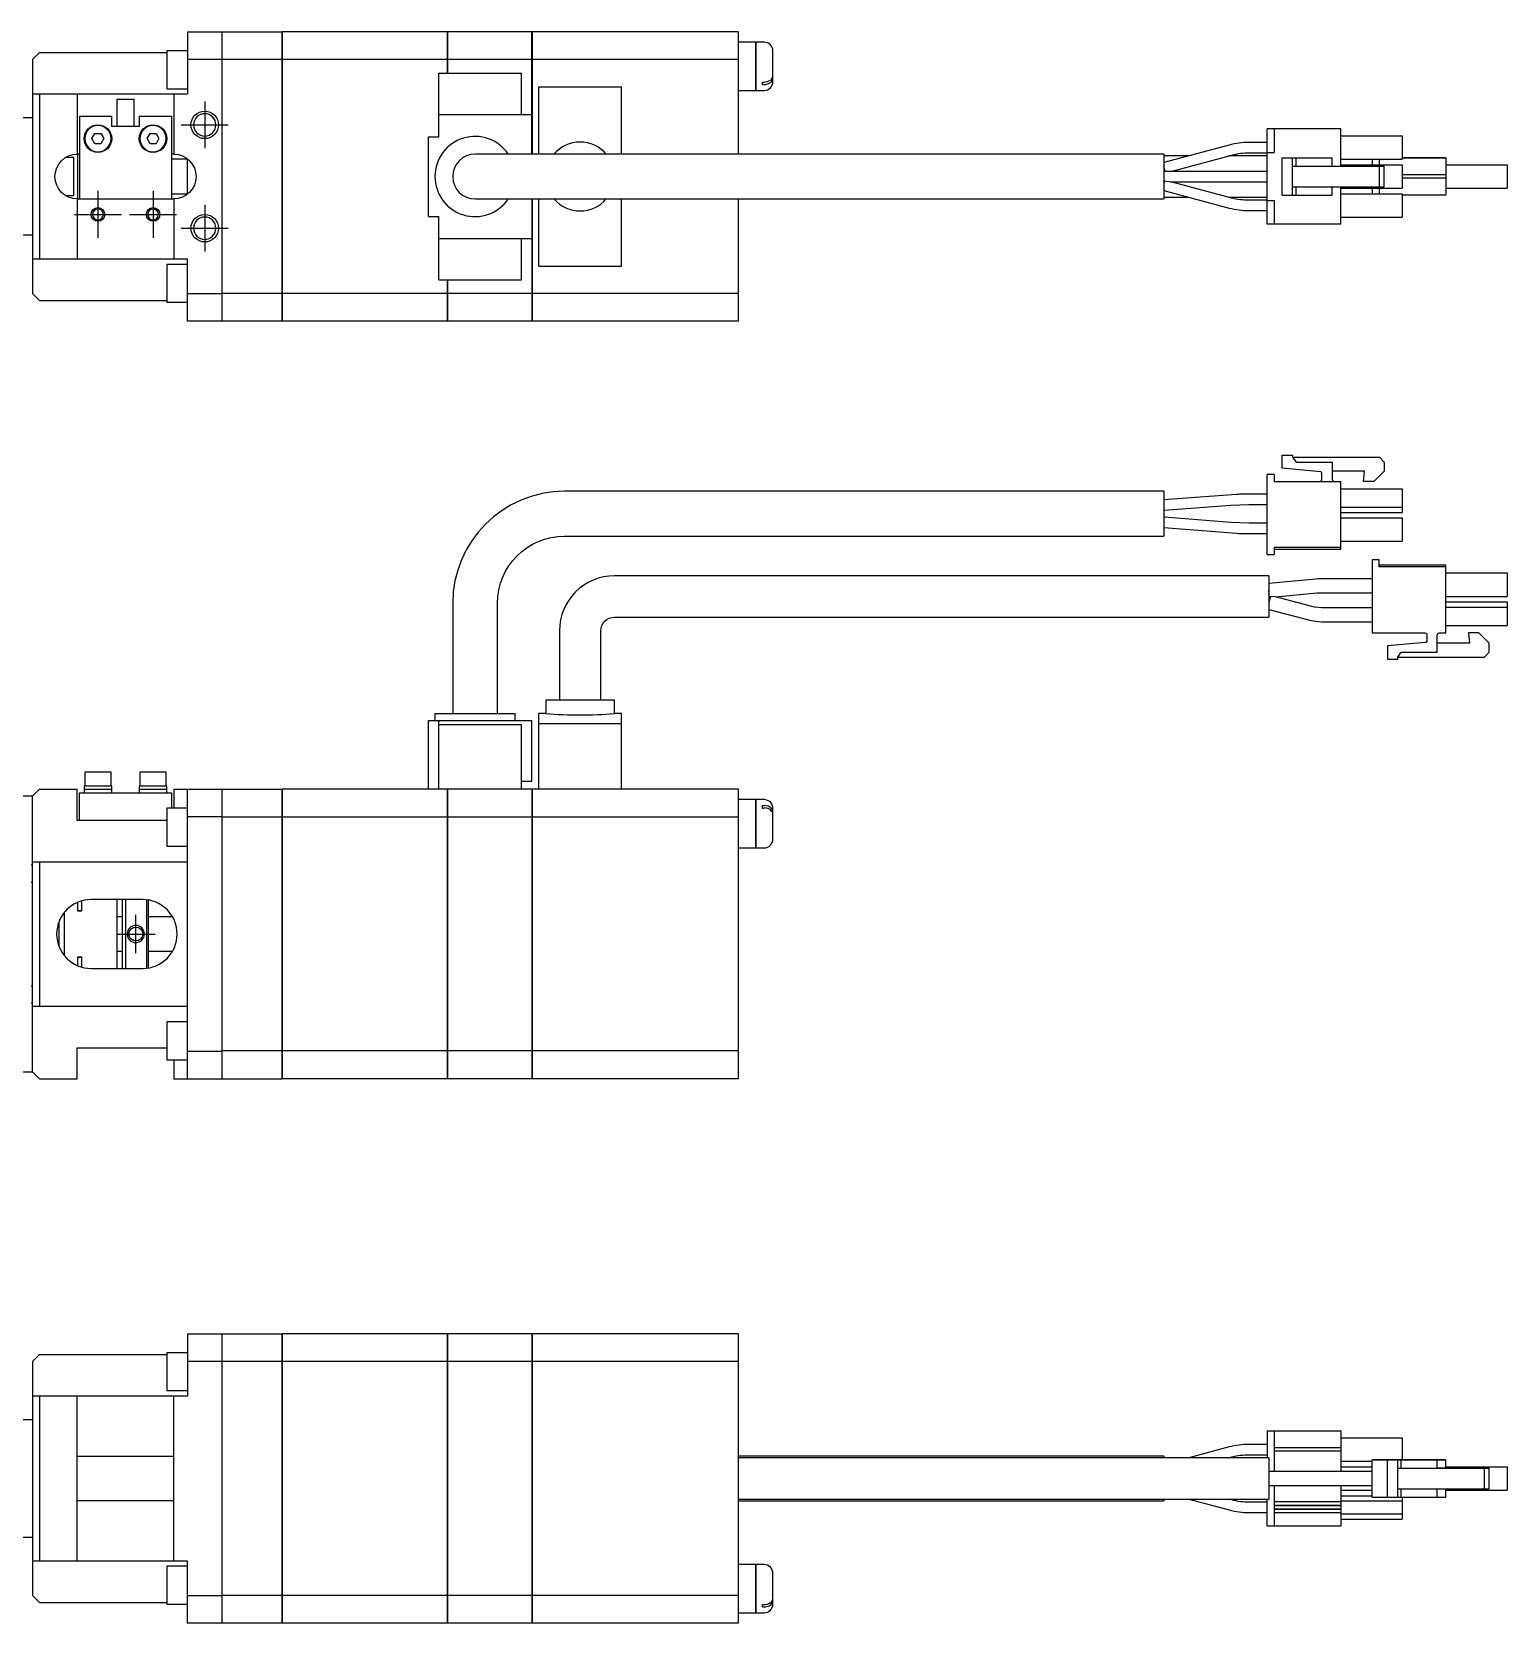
# Model space of a CAD drawing. Extents: x 0 to 745, y -8 to 241.
# Drawn here: x 159.2 to 373.4, y 10 to 241 of the extents above; entities that cross this region are included whole.
import ezdxf

# ---------------------------------------------------------------- set-up
doc = ezdxf.new("R2010")
doc.units = 0
doc.header["$LTSCALE"] = 0.5
doc.linetypes.add('CENTER', pattern=[50.8, 31.75, -6.35, 6.35, -6.35])
for name, color, linetype in [('MSM_CENTER', 1, 'CENTER'), ('MSM_CONTINUOUS', 7, 'CONTINUOUS'), ('MSM_NARROW', 5, 'CONTINUOUS')]:
    doc.layers.add(name, color=color, linetype=linetype)

msp = doc.modelspace()

# ---------------------------------------------------------------- linework, layer by layer
at = {"layer": 'MSM_CENTER'}
for p, q in [((184.34, 230.86), (184.34, 224.06)), ((180.94, 227.46), (187.74, 227.46)), ((168.84, 217.86), (168.84, 211.06)), ((176.84, 217.86), (176.84, 211.06)), ((184.34, 215.86), (184.34, 209.06)), ((165.44, 214.46), (172.24, 214.46)), ((173.44, 214.46), (180.24, 214.46)), ((180.94, 212.46), (187.74, 212.46)), ((174.33, 107.22), (174.33, 112.82)), ((171.53, 110.02), (177.13, 110.02))]:
    msp.add_line(p, q, dxfattribs=at)
at = {"layer": 'MSM_CONTINUOUS'}
for p, q in [((181.84, 240.96), (181.84, 231.96)), ((181.84, 240.96), (195.54, 240.96)), ((186.84, 240.96), (186.84, 198.96)), ((195.54, 240.96), (195.54, 198.96)), ((195.59, 240.91), (195.54, 240.91)), ((195.59, 240.96), (195.59, 198.96)), ((219.54, 240.96), (195.59, 240.96)), ((219.54, 240.96), (219.54, 234.96)), ((219.59, 240.91), (219.54, 240.91)), ((231.84, 240.96), (219.59, 240.96)), ((219.59, 240.96), (219.59, 234.96)), ((231.84, 223.21), (231.84, 240.96)), ((231.89, 240.91), (231.84, 240.91)), ((261.84, 240.96), (231.89, 240.96)), ((231.89, 240.96), (231.89, 223.21)), ((261.84, 223.21), (261.84, 240.96)), ((160.34, 237.96), (159.34, 236.96)), ((160.34, 237.96), (178.84, 237.96)), ((178.84, 238.21), (178.84, 232.71)), ((181.84, 238.21), (178.84, 238.21)), ((264.34, 239.46), (261.84, 239.46)), ((264.34, 232.46), (264.34, 239.46)), ((264.39, 239.41), (264.34, 239.41)), ((264.39, 232.46), (264.39, 239.46)), ((265.54, 239.46), (264.39, 239.46)), ((266.84, 233.76), (266.84, 238.16)), ((159.34, 236.96), (159.34, 202.96)), ((186.84, 236.96), (181.84, 236.96)), ((195.54, 236.93), (186.84, 236.93)), ((195.59, 236.67), (195.54, 236.67)), ((219.54, 236.93), (195.59, 236.93)), ((219.59, 236.67), (219.54, 236.67)), ((231.84, 236.93), (219.59, 236.93)), ((231.89, 236.67), (231.84, 236.67)), ((261.84, 236.93), (231.89, 236.93)), ((218.34, 225.74), (218.34, 234.96)), ((218.34, 234.96), (230.34, 234.96)), ((230.34, 228.96), (230.34, 234.96)), ((265.34, 233.31), (265.34, 233.67)), ((265.34, 233.67), (265.54, 233.67)), ((265.34, 233.31), (265.54, 233.31)), ((159.34, 231.96), (181.84, 231.96)), ((160.34, 231.96), (160.34, 207.96)), ((165.84, 231.96), (165.84, 223.21)), ((171.59, 231.21), (174.09, 231.21)), ((171.59, 231.21), (171.59, 227.21)), ((174.09, 227.21), (174.09, 231.21)), ((178.84, 232.71), (181.84, 232.71)), ((179.84, 231.96), (179.84, 223.21)), ((232.84, 223.21), (232.84, 232.96)), ((232.84, 232.96), (244.84, 232.96)), ((244.84, 223.21), (244.84, 232.96)), ((261.84, 232.46), (264.34, 232.46)), ((264.34, 232.51), (264.39, 232.51)), ((264.39, 232.46), (265.54, 232.46)), ((166.14, 228.71), (166.14, 216.71)), ((166.14, 228.71), (170.84, 228.71)), ((170.84, 227.21), (170.84, 228.71)), ((174.84, 228.71), (179.54, 228.71)), ((174.84, 228.71), (174.84, 227.21)), ((179.54, 228.71), (179.54, 216.71)), ((218.34, 228.96), (231.84, 228.96)), ((159.34, 228.46), (144.14, 228.46)), ((174.84, 227.21), (170.84, 227.21)), ((349.29, 226.86), (338.59, 226.86)), ((338.59, 213.06), (338.59, 226.86)), ((339.59, 226.86), (339.59, 223.46)), ((349.29, 221.46), (349.29, 226.86)), ((167.97, 225.46), (168.4, 226.21)), ((168.4, 224.71), (167.97, 225.46)), ((168.4, 226.21), (169.27, 226.21)), ((169.27, 224.71), (168.4, 224.71)), ((169.27, 226.21), (169.7, 225.46)), ((169.7, 225.46), (169.27, 224.71)), ((175.97, 225.46), (176.4, 226.21)), ((176.4, 224.71), (175.97, 225.46)), ((176.4, 226.21), (177.27, 226.21)), ((177.27, 224.71), (176.4, 224.71)), ((177.27, 226.21), (177.7, 225.46)), ((177.7, 225.46), (177.27, 224.71)), ((216.84, 214.18), (216.84, 225.74)), ((216.84, 225.74), (218.34, 225.74)), ((333.07, 224.53), (323.59, 221.99)), ((338.59, 224.91), (335.96, 224.91)), ((349.29, 225.86), (358.19, 225.86)), ((358.19, 225.86), (358.19, 222.46)), ((165.34, 222.71), (164.1, 222.71)), ((165.34, 217.21), (165.34, 222.71)), ((166.14, 223.21), (165.84, 223.21)), ((165.94, 216.71), (165.94, 223.21)), ((179.84, 223.21), (179.54, 223.21)), ((181.84, 222.46), (179.54, 222.46)), ((181.84, 217.4), (181.84, 222.52)), ((323.59, 223.21), (223.59, 223.21)), ((323.59, 223.21), (323.59, 216.71)), ((327.22, 222.96), (323.59, 222.96)), ((324.62, 220.71), (333.46, 223.08)), ((338.59, 222.96), (333.01, 222.96)), ((335.96, 223.41), (338.59, 223.41)), ((338.59, 223.46), (339.59, 223.46)), ((340.79, 222.66), (348.04, 222.66)), ((340.79, 217.26), (340.79, 222.66)), ((342.29, 217.26), (342.29, 222.66)), ((342.79, 221.46), (342.79, 222.66)), ((348.04, 221.46), (348.04, 222.66)), ((349.29, 222.46), (358.19, 222.46)), ((353.84, 222.46), (353.84, 221.66)), ((354.84, 222.46), (354.84, 221.66)), ((358.19, 222.66), (361.49, 222.66)), ((361.6, 222.66), (358.19, 222.66)), ((358.19, 222.66), (363.29, 222.66)), ((364.54, 222.66), (358.19, 222.66)), ((361.49, 222.66), (361.79, 222.66)), ((361.79, 222.66), (361.6, 222.66)), ((363.29, 222.66), (363.59, 222.66)), ((363.59, 222.66), (364.54, 222.66)), ((364.54, 222.66), (364.54, 217.26)), ((338.59, 220.71), (323.59, 220.71)), ((342.29, 221.46), (355.59, 221.46)), ((349.29, 221.66), (358.19, 221.66)), ((354.89, 218.46), (354.89, 221.46)), ((355.59, 218.46), (355.59, 221.46)), ((358.19, 221.66), (358.19, 218.26)), ((364.54, 220.21), (358.19, 220.21)), ((364.54, 219.71), (358.19, 219.71)), ((364.54, 221.66), (373.44, 221.66)), ((364.54, 221.66), (373.44, 221.66)), ((364.54, 221.66), (373.44, 221.66)), ((373.44, 221.66), (373.44, 218.26)), ((164.1, 217.21), (165.34, 217.21)), ((179.54, 217.46), (181.84, 217.46)), ((323.59, 219.21), (323.68, 219.21)), ((323.59, 217.93), (333.08, 215.39)), ((323.72, 219.32), (324.62, 219.21)), ((324.62, 219.21), (338.59, 219.21)), ((333.46, 216.84), (324.62, 219.21)), ((340.79, 217.26), (348.04, 217.26)), ((342.29, 218.46), (355.59, 218.46)), ((342.79, 217.26), (342.79, 218.46)), ((348.04, 217.26), (348.04, 218.46)), ((349.29, 213.06), (349.29, 218.46)), ((349.29, 218.26), (358.19, 218.26)), ((349.29, 217.46), (358.19, 217.46)), ((353.84, 218.26), (353.84, 217.46)), ((354.84, 218.26), (354.84, 217.46)), ((358.19, 217.46), (358.19, 214.06)), ((364.54, 217.26), (358.19, 217.26)), ((364.54, 218.26), (373.44, 218.26)), ((165.84, 216.71), (165.84, 207.96)), ((165.84, 216.71), (179.84, 216.71)), ((176.14, 214.16), (176.14, 214.81)), ((179.84, 216.71), (179.84, 207.96)), ((223.59, 216.71), (323.59, 216.71)), ((231.84, 216.71), (231.84, 198.96)), ((231.89, 216.71), (231.89, 198.96)), ((232.84, 206.96), (232.84, 216.71)), ((244.84, 206.96), (244.84, 216.71)), ((261.84, 198.96), (261.84, 216.71)), ((323.59, 216.96), (327.22, 216.96)), ((333.01, 216.96), (338.59, 216.96)), ((338.59, 216.51), (335.95, 216.51)), ((335.95, 215.01), (338.59, 215.01)), ((338.59, 216.46), (339.59, 216.46)), ((339.59, 216.46), (339.59, 213.06)), ((176.14, 214.16), (176.12, 214.14)), ((216.84, 214.18), (218.34, 214.18)), ((218.34, 204.96), (218.34, 214.18)), ((349.29, 213.06), (338.59, 213.06)), ((349.29, 214.06), (358.19, 214.06)), ((159.34, 211.46), (145.84, 211.46)), ((218.34, 210.96), (231.84, 210.96)), ((230.34, 204.96), (230.34, 210.96)), ((181.84, 207.96), (159.34, 207.96)), ((181.84, 198.96), (181.84, 207.96)), ((178.84, 207.21), (178.84, 201.71)), ((181.84, 207.21), (178.84, 207.21)), ((232.84, 206.96), (244.84, 206.96)), ((195.59, 203.25), (195.54, 203.25)), ((218.34, 204.96), (230.34, 204.96)), ((219.54, 204.96), (219.54, 198.96)), ((219.59, 203.25), (219.54, 203.25)), ((219.59, 204.96), (219.59, 198.96)), ((231.89, 203.25), (231.84, 203.25)), ((159.34, 202.96), (160.34, 201.96)), ((160.34, 201.96), (178.84, 201.96)), ((178.84, 201.71), (181.84, 201.71)), ((181.84, 202.96), (186.84, 202.96)), ((195.54, 202.99), (186.84, 202.99)), ((219.54, 202.99), (195.59, 202.99)), ((231.84, 202.99), (219.59, 202.99)), ((261.84, 202.99), (231.89, 202.99)), ((195.54, 198.96), (181.84, 198.96)), ((195.59, 199.01), (195.54, 199.01)), ((219.54, 198.96), (195.59, 198.96)), ((219.59, 199.01), (219.54, 199.01)), ((231.84, 198.96), (219.59, 198.96)), ((231.89, 199.01), (231.84, 199.01)), ((261.84, 198.96), (231.89, 198.96)), ((340.79, 179.52), (342.29, 179.52)), ((340.79, 177.61), (340.79, 179.52)), ((342.29, 179.52), (342.29, 179.22)), ((342.29, 179.22), (342.79, 178.52)), ((342.29, 179.22), (354.89, 179.22)), ((342.79, 178.52), (348.04, 178.52)), ((348.04, 178.52), (348.04, 176.02)), ((354.89, 179.22), (355.59, 178.52)), ((355.59, 178.52), (355.59, 177.22)), ((338.59, 165.12), (338.59, 176.72)), ((339.59, 176.72), (338.59, 176.72)), ((339.59, 176.72), (339.59, 175.72)), ((339.59, 175.72), (349.29, 175.72)), ((346.35, 177.12), (340.79, 177.61)), ((346.54, 176.02), (346.54, 176.92)), ((352.72, 177.22), (348.04, 177.22)), ((349.29, 165.87), (349.29, 175.72)), ((352.59, 175.72), (352.72, 177.22)), ((354.09, 175.72), (352.59, 175.72)), ((355.59, 177.22), (354.09, 175.72)), ((323.59, 174.27), (236.59, 174.27)), ((323.59, 174.27), (323.59, 167.77)), ((334.16, 173.82), (323.59, 173.02)), ((338.59, 173.85), (334.96, 173.85)), ((349.29, 174.62), (358.19, 174.62)), ((358.19, 174.62), (358.19, 171.22)), ((323.64, 171.52), (333.33, 172.25)), ((333.33, 172.25), (335.95, 172.35)), ((335.95, 172.35), (338.59, 172.35)), ((349.29, 171.97), (358.19, 171.97)), ((349.29, 171.22), (358.19, 171.22)), ((323.59, 169.02), (334.13, 168.18)), ((333.32, 169.75), (323.65, 170.52)), ((335.96, 169.65), (333.32, 169.75)), ((338.59, 169.65), (335.96, 169.65)), ((349.29, 170.42), (358.19, 170.42)), ((358.19, 170.42), (358.19, 167.02)), ((236.59, 167.77), (323.59, 167.77)), ((334.98, 168.15), (338.59, 168.15)), ((349.29, 167.02), (358.19, 167.02)), ((338.59, 165.12), (339.59, 165.12)), ((339.59, 166.12), (339.59, 165.12)), ((349.29, 166.12), (339.59, 166.12)), ((339.59, 165.87), (349.29, 165.87)), ((354.84, 164.32), (353.84, 164.32)), ((353.84, 164.32), (353.84, 153.72)), ((354.84, 164.32), (353.84, 164.32)), ((354.84, 163.32), (354.84, 164.32)), ((338.84, 162.02), (243.84, 162.02)), ((338.84, 162.02), (338.84, 156.02)), ((364.54, 163.57), (354.84, 163.57)), ((364.54, 163.32), (354.84, 163.32)), ((364.54, 163.32), (354.84, 163.32)), ((364.54, 163.32), (364.54, 163.57)), ((364.54, 153.72), (364.54, 163.32)), ((364.54, 162.42), (373.44, 162.42)), ((364.54, 162.42), (373.44, 162.42)), ((373.44, 162.42), (373.44, 159.02)), ((345.64, 161.53), (338.84, 160.87)), ((338.93, 158.87), (338.84, 159.87)), ((339.78, 158.96), (345.84, 159.54)), ((345.93, 161.55), (345.64, 161.53)), ((345.84, 159.54), (345.93, 159.55)), ((353.84, 161.55), (345.93, 161.55)), ((345.93, 159.55), (353.84, 159.55)), ((220.34, 158.02), (220.34, 142.02)), ((226.84, 142.02), (226.84, 158.02)), ((338.84, 158.17), (339.06, 159.01)), ((339.02, 158.88), (338.84, 158.17)), ((338.84, 157.14), (344.96, 155.54)), ((338.93, 158.87), (339.02, 158.88)), ((339.02, 158.88), (339.06, 159.01)), ((339.06, 159.01), (339.02, 158.88)), ((339.78, 158.96), (339.06, 159.01)), ((345.47, 157.47), (339.78, 158.96)), ((346.48, 157.35), (345.47, 157.47)), ((353.84, 157.35), (346.48, 157.35)), ((364.54, 159.02), (373.44, 159.02)), ((364.54, 158.22), (373.44, 158.22)), ((364.54, 158.22), (373.44, 158.22)), ((364.54, 157.47), (373.44, 157.47)), ((373.44, 158.22), (373.44, 154.82)), ((243.84, 156.02), (338.84, 156.02)), ((344.96, 155.54), (346.48, 155.35)), ((346.48, 155.35), (353.84, 155.35)), ((364.54, 154.82), (373.44, 154.82)), ((235.84, 154.02), (235.84, 144.02)), ((241.84, 144.02), (241.84, 154.02)), ((353.84, 153.72), (361.49, 153.72)), ((361.79, 153.42), (361.79, 152.52)), ((363.29, 150.92), (363.29, 153.42)), ((363.59, 153.72), (364.54, 153.72)), ((369.34, 153.72), (367.84, 153.72)), ((369.34, 153.72), (367.84, 153.72)), ((367.84, 153.72), (367.97, 152.22)), ((370.84, 152.22), (369.34, 153.72)), ((370.84, 152.22), (369.34, 153.72)), ((361.6, 152.32), (356.04, 151.83)), ((361.6, 152.32), (356.04, 151.83)), ((356.04, 151.83), (356.04, 149.92)), ((357.54, 150.22), (358.04, 150.92)), ((357.54, 149.92), (357.54, 150.22)), ((357.54, 150.22), (370.14, 150.22)), ((358.04, 150.92), (363.29, 150.92)), ((361.6, 152.32), (360.45, 152.22)), ((361.6, 152.32), (360.45, 152.22)), ((360.45, 152.22), (360.45, 152.22)), ((367.97, 152.22), (363.29, 152.22)), ((367.97, 152.22), (363.29, 152.22)), ((370.14, 150.22), (370.84, 150.92)), ((370.84, 150.92), (370.84, 152.22)), ((356.04, 149.92), (357.54, 149.92)), ((233.84, 144.02), (243.84, 144.02)), ((233.84, 144.02), (233.84, 142.02)), ((243.84, 142.02), (243.84, 144.02)), ((216.84, 131.02), (216.84, 141.02)), ((216.84, 141.02), (231.84, 141.02)), ((217.77, 142.02), (229.41, 142.02)), ((217.77, 142.02), (217.77, 141.02)), ((218.34, 131.02), (218.34, 141.02)), ((229.41, 141.02), (229.41, 142.02)), ((231.84, 132.22), (231.84, 141.02)), ((232.84, 131.02), (232.84, 142.02)), ((233.84, 142.02), (232.84, 142.02)), ((244.84, 142.02), (243.84, 142.02)), ((244.84, 131.02), (244.84, 142.02)), ((218.34, 140.42), (230.34, 140.42)), ((230.34, 131.02), (230.34, 140.42)), ((232.84, 140.59), (244.84, 140.59)), ((170.74, 133.52), (166.94, 133.52)), ((166.94, 133.52), (166.94, 131.52)), ((170.74, 131.52), (170.74, 133.52)), ((178.74, 133.52), (174.94, 133.52)), ((174.94, 133.52), (174.94, 131.52)), ((178.74, 131.52), (178.74, 133.52)), ((230.34, 132.22), (231.84, 132.22)), ((159.34, 130.02), (121.84, 130.02)), ((160.34, 131.02), (159.34, 130.02)), ((159.34, 90.02), (159.34, 130.02)), ((160.34, 131.02), (165.84, 131.02)), ((165.84, 126.52), (165.84, 131.02)), ((166.14, 126.52), (166.14, 130.52)), ((166.14, 130.52), (179.54, 130.52)), ((166.84, 131.52), (170.84, 131.52)), ((166.84, 131.52), (166.84, 130.52)), ((166.84, 131.02), (170.84, 131.02)), ((170.84, 130.52), (170.84, 131.52)), ((174.84, 131.52), (178.84, 131.52)), ((174.84, 131.52), (174.84, 130.52)), ((174.84, 131.02), (178.84, 131.02)), ((178.84, 130.52), (178.84, 131.52)), ((179.54, 130.52), (179.54, 128.27)), ((179.84, 131.02), (179.84, 128.27)), ((179.84, 131.02), (195.54, 131.02)), ((181.84, 89.02), (181.84, 131.02)), ((186.84, 131.02), (186.84, 89.02)), ((195.54, 131.02), (195.54, 89.02)), ((195.59, 130.97), (195.54, 130.97)), ((195.59, 131.02), (195.59, 89.02)), ((231.84, 131.02), (195.59, 131.02)), ((219.54, 131.02), (219.54, 89.02)), ((219.59, 130.97), (219.54, 130.97)), ((219.59, 131.02), (219.59, 89.02)), ((231.84, 131.02), (231.84, 89.02)), ((231.89, 130.97), (231.84, 130.97)), ((261.84, 131.02), (231.89, 131.02)), ((231.89, 131.02), (231.89, 89.02)), ((261.84, 89.02), (261.84, 131.02)), ((264.34, 129.52), (261.84, 129.52)), ((264.34, 122.52), (264.34, 129.52)), ((264.39, 129.47), (264.34, 129.47)), ((264.39, 122.52), (264.39, 129.52)), ((265.54, 129.52), (264.39, 129.52)), ((178.84, 128.27), (178.84, 122.77)), ((181.84, 128.27), (178.84, 128.27)), ((265.34, 128.67), (265.54, 128.67)), ((265.34, 128.31), (265.34, 128.67)), ((265.34, 128.31), (265.54, 128.31)), ((266.84, 123.82), (266.84, 128.22)), ((178.84, 126.52), (165.84, 126.52)), ((186.84, 127.02), (181.84, 127.02)), ((195.54, 126.99), (186.84, 126.99)), ((195.59, 126.73), (195.54, 126.73)), ((219.54, 126.99), (195.59, 126.99)), ((219.59, 126.73), (219.54, 126.73)), ((231.84, 126.99), (219.59, 126.99)), ((231.89, 126.73), (231.84, 126.73)), ((261.84, 126.99), (231.89, 126.99)), ((178.84, 122.77), (181.84, 122.77)), ((261.84, 122.52), (264.34, 122.52)), ((264.34, 122.57), (264.39, 122.57)), ((264.39, 122.52), (265.54, 122.52)), ((159.34, 120.52), (181.84, 120.52)), ((160.34, 120.52), (160.34, 99.52)), ((159.34, 120.02), (159.14, 120.02)), ((159.34, 117.52), (159.14, 117.52)), ((165.94, 113.35), (165.94, 114.65)), ((166.44, 113.37), (165.94, 113.37)), ((166.44, 113.35), (165.94, 113.35)), ((166.44, 114.82), (166.44, 113.35)), ((175.34, 115.02), (167.84, 115.02)), ((171.64, 105.02), (171.64, 115.02)), ((172.34, 115.02), (172.34, 105.02)), ((172.84, 115.02), (172.84, 105.02)), ((175.94, 105.06), (175.94, 114.98)), ((176.14, 114.96), (176.14, 105.08)), ((163.14, 111.27), (163, 111.27)), ((163.14, 111.73), (163.14, 108.31)), ((163.94, 113.15), (163.94, 106.89)), ((172.34, 112.52), (171.64, 112.52)), ((179.67, 112.52), (176.14, 112.52)), ((163, 108.77), (163.14, 108.77)), ((165.94, 105.4), (165.94, 106.69)), ((165.94, 106.69), (166.44, 106.69)), ((165.94, 106.67), (166.44, 106.67)), ((166.44, 106.69), (166.44, 105.22)), ((171.64, 107.52), (172.34, 107.52)), ((176.14, 107.52), (179.67, 107.52)), ((167.84, 105.02), (175.34, 105.02)), ((159.14, 102.52), (159.34, 102.52)), ((159.14, 100.02), (159.34, 100.02)), ((181.84, 99.52), (159.34, 99.52)), ((178.84, 97.27), (178.84, 91.77)), ((181.84, 97.27), (178.84, 97.27)), ((165.84, 93.52), (178.84, 93.52)), ((165.84, 89.02), (165.84, 93.52)), ((181.84, 93.02), (186.84, 93.02)), ((195.54, 93.05), (186.84, 93.05)), ((195.59, 93.31), (195.54, 93.31)), ((219.54, 93.05), (195.59, 93.05)), ((219.59, 93.31), (219.54, 93.31)), ((231.84, 93.05), (219.59, 93.05)), ((231.89, 93.31), (231.84, 93.31)), ((261.84, 93.05), (231.89, 93.05)), ((178.84, 91.77), (181.84, 91.77)), ((179.84, 91.77), (179.84, 89.02)), ((121.84, 90.02), (159.34, 90.02)), ((159.34, 90.02), (160.34, 89.02)), ((160.34, 89.02), (165.84, 89.02)), ((179.84, 89.02), (195.54, 89.02)), ((195.59, 89.07), (195.54, 89.07)), ((219.54, 89.02), (195.59, 89.02)), ((219.59, 89.07), (219.54, 89.07)), ((231.84, 89.02), (219.59, 89.02)), ((231.89, 89.07), (231.84, 89.07)), ((261.84, 89.02), (231.89, 89.02)), ((181.84, 52), (181.84, 43)), ((181.84, 52), (195.54, 52)), ((186.84, 52), (186.84, 10)), ((195.54, 52), (195.54, 10)), ((195.59, 51.95), (195.54, 51.95)), ((219.54, 52), (195.59, 52)), ((195.59, 52), (195.59, 10)), ((219.54, 52), (219.54, 10)), ((219.59, 51.95), (219.54, 51.95)), ((231.84, 52), (219.59, 52)), ((219.59, 52), (219.59, 10)), ((231.84, 52), (231.84, 10)), ((231.89, 51.95), (231.84, 51.95)), ((261.84, 52), (231.89, 52)), ((231.89, 52), (231.89, 10)), ((261.84, 10), (261.84, 52)), ((160.34, 49), (159.34, 48)), ((160.34, 49), (178.84, 49)), ((178.84, 49.25), (178.84, 43.75)), ((181.84, 49.25), (178.84, 49.25)), ((159.34, 48), (159.34, 14)), ((186.84, 48), (181.84, 48)), ((195.54, 47.97), (186.84, 47.97)), ((195.59, 47.71), (195.54, 47.71)), ((219.54, 47.97), (195.59, 47.97)), ((219.59, 47.71), (219.54, 47.71)), ((231.84, 47.97), (219.59, 47.97)), ((231.89, 47.71), (231.84, 47.71)), ((261.84, 47.97), (231.89, 47.97)), ((159.34, 43), (181.84, 43)), ((160.34, 43), (160.34, 19)), ((165.84, 19), (165.84, 43)), ((178.84, 43.75), (181.84, 43.75)), ((179.84, 19), (179.84, 43)), ((159.34, 39.5), (144.14, 39.5)), ((338.59, 37.9), (349.29, 37.9)), ((338.59, 37.9), (338.59, 34)), ((339.59, 37.9), (339.59, 32)), ((349.29, 37.9), (349.29, 32)), ((333.08, 35.57), (327.22, 34)), ((338.59, 35.95), (335.95, 35.95)), ((349.29, 35.45), (339.59, 35.45)), ((349.29, 34.95), (339.59, 34.95)), ((349.29, 36.9), (358.19, 36.9)), ((358.19, 36.9), (358.19, 33.7)), ((179.84, 34.21), (165.84, 34.21)), ((323.59, 34.25), (261.84, 34.25)), ((338.84, 34), (261.84, 34)), ((323.59, 34.25), (323.59, 34)), ((333.01, 34), (333.46, 34.12)), ((335.95, 34.45), (338.59, 34.45)), ((338.84, 34), (338.84, 28)), ((349.29, 33.5), (353.84, 33.5)), ((349.29, 32.7), (353.84, 32.7)), ((353.84, 33.7), (361.49, 33.7)), ((354.84, 33.7), (353.84, 33.7)), ((353.84, 28.3), (353.84, 33.7)), ((364.54, 33.7), (354.84, 33.7)), ((356.04, 33.7), (357.54, 33.7)), ((361.6, 33.7), (356.04, 33.7)), ((356.04, 28.3), (356.04, 33.7)), ((357.54, 33.7), (358.04, 33.7)), ((357.54, 28.3), (357.54, 33.7)), ((357.54, 32.5), (358.04, 32.5)), ((357.54, 32.5), (370.14, 32.5)), ((358.04, 33.7), (363.29, 33.7)), ((358.04, 32.5), (358.04, 33.7)), ((358.04, 32.5), (363.29, 32.5)), ((361.49, 33.7), (361.79, 33.7)), ((361.79, 33.7), (361.6, 33.7)), ((363.29, 33.7), (363.59, 33.7)), ((363.29, 32.5), (363.29, 33.7)), ((367.97, 32.5), (363.29, 32.5)), ((363.59, 32.5), (363.29, 32.5)), ((363.59, 33.7), (364.54, 33.7)), ((364.54, 32.5), (364.54, 33.7)), ((364.54, 32.7), (373.44, 32.7)), ((364.54, 32.7), (373.44, 32.7)), ((364.54, 32.7), (373.44, 32.7)), ((367.84, 32.5), (367.97, 32.5)), ((369.34, 32.5), (367.84, 32.5)), ((370.84, 32.5), (369.34, 32.5)), ((370.14, 29.5), (370.14, 32.5)), ((370.14, 32.5), (370.84, 32.5)), ((370.84, 29.5), (370.84, 32.5)), ((373.44, 32.7), (373.44, 29.3)), ((345.22, 32), (338.84, 32)), ((345.74, 32), (338.84, 32)), ((346.48, 32), (345.22, 32)), ((345.93, 32), (345.74, 32)), ((353.84, 32), (345.93, 32)), ((353.84, 32), (346.48, 32)), ((165.84, 27.79), (179.84, 27.79)), ((261.84, 28), (338.84, 28)), ((261.84, 27.75), (323.59, 27.75)), ((323.59, 28), (323.59, 27.75)), ((327.22, 28), (333.07, 26.43)), ((333.46, 27.88), (333.01, 28)), ((338.59, 24.1), (338.59, 28)), ((338.84, 30), (345.22, 30)), ((339.59, 30), (339.59, 24.1)), ((345.22, 30), (346.48, 30)), ((346.48, 30), (353.84, 30)), ((349.29, 30), (349.29, 24.1)), ((349.29, 29.3), (353.84, 29.3)), ((349.29, 28.5), (353.84, 28.5)), ((349.29, 27.75), (358.19, 27.75)), ((353.84, 28.3), (356.04, 28.3)), ((356.04, 28.3), (357.54, 28.3)), ((357.54, 29.5), (370.14, 29.5)), ((357.54, 28.3), (358.04, 28.3)), ((358.04, 28.3), (358.04, 29.5)), ((358.04, 28.3), (363.29, 28.3)), ((358.19, 28.3), (358.19, 25.1)), ((363.29, 28.3), (363.29, 29.5)), ((363.29, 28.3), (363.59, 28.3)), ((363.59, 28.3), (364.54, 28.3)), ((364.54, 28.3), (364.54, 29.5)), ((364.54, 29.3), (373.44, 29.3)), ((370.14, 29.5), (370.84, 29.5)), ((338.59, 27.55), (335.96, 27.55)), ((335.96, 26.05), (338.59, 26.05)), ((349.29, 27.6), (339.59, 27.6)), ((349.29, 27.1), (339.59, 27.1)), ((349.29, 27.05), (339.59, 27.05)), ((349.29, 26.55), (339.59, 26.55)), ((349.29, 26.5), (339.59, 26.5)), ((349.29, 26), (339.59, 26)), ((349.29, 25.85), (358.19, 25.85)), ((349.29, 24.1), (338.59, 24.1)), ((349.29, 25.1), (358.19, 25.1)), ((144.14, 22.5), (159.34, 22.5)), ((181.84, 19), (159.34, 19)), ((181.84, 10), (181.84, 19)), ((264.34, 18.5), (261.84, 18.5)), ((264.34, 11.5), (264.34, 18.5)), ((264.39, 11.5), (264.39, 18.5)), ((265.54, 18.5), (264.39, 18.5)), ((178.84, 18.25), (178.84, 12.75)), ((181.84, 18.25), (178.84, 18.25)), ((264.39, 18.45), (264.34, 18.45)), ((266.84, 12.8), (266.84, 17.2)), ((159.34, 14), (160.34, 13)), ((181.84, 14), (186.84, 14)), ((195.54, 14.03), (186.84, 14.03)), ((195.59, 14.29), (195.54, 14.29)), ((219.54, 14.03), (195.59, 14.03)), ((219.59, 14.29), (219.54, 14.29)), ((231.84, 14.03), (219.59, 14.03)), ((231.89, 14.29), (231.84, 14.29)), ((261.84, 14.03), (231.89, 14.03)), ((160.34, 13), (178.84, 13)), ((178.84, 12.75), (181.84, 12.75)), ((264.34, 11.55), (264.39, 11.55)), ((265.34, 12.35), (265.34, 12.71)), ((265.34, 12.71), (265.54, 12.71)), ((265.34, 12.35), (265.54, 12.35)), ((195.54, 10), (181.84, 10)), ((195.59, 10.05), (195.54, 10.05)), ((219.54, 10), (195.59, 10)), ((219.59, 10.05), (219.54, 10.05)), ((231.84, 10), (219.59, 10)), ((231.89, 10.05), (231.84, 10.05)), ((261.84, 10), (231.89, 10)), ((261.84, 11.5), (264.34, 11.5)), ((264.39, 11.5), (265.54, 11.5))]:
    msp.add_line(p, q, dxfattribs=at)
at = {"layer": 'MSM_CONTINUOUS', "extrusion": (0, 0, -1)}
for centre, radius in [((-184.34, 227.46), 1.62), ((-168.84, 225.46), 1.9), ((-176.84, 225.46), 1.9), ((-168.84, 214.46), 0.783), ((-176.84, 214.46), 0.783), ((-184.34, 212.46), 1.62)]:
    msp.add_circle(centre, radius, dxfattribs=at)
at = {"layer": 'MSM_CONTINUOUS'}
for centre, radius in [((168.84, 225.46), 2), ((176.84, 225.46), 2), ((174.33, 110.02), 1.01)]:
    msp.add_circle(centre, radius, dxfattribs=at)
for centre, radius, start, end in [((265.54, 238.16), 1.3, 0, 90), ((265.56, 235.28), 1.61, 269.2584, 304.7863), ((265.54, 233.76), 1.3, 270, 360), ((265.55, 234.98), 1.66, 269.4455, 299.7231), ((265.95, 234.32), 0.891, 298.7486, 355.0367), ((266.03, 234.63), 0.809, 303.6126, 357.2927), ((223.59, 219.96), 5.82, 33.9465, 326.0534), ((238.84, 219.96), 5, 40.5416, 139.4584), ((335.96, 213.76), 11.15, 89.9911, 105.0006), ((223.59, 219.96), 3.25, 90, 270), ((316.2, 219.21), 7.71, 11.2094, 16.6592), ((328.52, 222.4), 5.13, 195.9112, 199.2634), ((328.28, 217.61), 4.87, 159.4056, 164.4934), ((238.84, 219.96), 5, 220.5416, 319.4584), ((335.95, 226.12), 11.11, 255, 270.006), ((346.24, 176.02), 0.3, 270, 0), ((346.34, 176.92), 0.2, 0, 85), ((348.34, 176.02), 0.3, 180, 270), ((236.59, 158.02), 16.25, 90, 180), ((334.96, 163.1), 10.75, 90, 94.2892), ((323.64, 171.6), 0.0736, 220.8028, 270.2723), ((323.65, 170.44), 0.0795, 91.1652, 140.207), ((334.98, 178.9), 10.75, 265.452, 270), ((243.84, 154.02), 8, 90, 180), ((361.59, 152.52), 0.2, 275, 0), ((361.59, 152.52), 0.2, 275, 0), ((238.84, 201.81), 60, 265.2198, 274.7802), ((265.54, 128.22), 1.3, 0, 90), ((265.62, 127.26), 1.41, 41.3743, 92.8178), ((265.63, 126.93), 1.39, 42.8199, 93.04), ((266.08, 127.37), 0.754, 5.8166, 41.8939), ((266.09, 127.72), 0.751, 1.7681, 38.8955), ((265.54, 123.82), 1.3, 270, 360), ((167.84, 110.02), 5, 90, 270), ((175.34, 110.02), 5, 270, 90), ((335.96, 24.8), 11.15, 89.9911, 105.0006), ((335.96, 37.2), 11.15, 255.0015, 270.0068), ((265.54, 17.2), 1.3, 0, 90), ((265.56, 14.32), 1.61, 269.2584, 304.7863), ((265.54, 12.8), 1.3, 270, 360), ((265.55, 14.02), 1.66, 269.4455, 299.7231), ((265.95, 13.35), 0.891, 298.7486, 355.0367), ((266.03, 13.67), 0.809, 303.6126, 357.2927)]:
    msp.add_arc(centre, radius, start, end, dxfattribs=at)
at = {"layer": 'MSM_CONTINUOUS', "extrusion": (0, 0, -1)}
for centre, radius, start, end in [((-165.84, 219.96), 3.25, 270, 90), ((-179.84, 219.96), 3.25, 90, 270), ((-335.96, 213.76), 9.65, 75.0035, 90.008), ((-335.95, 226.12), 9.61, 269.9909, 285.0002), ((-236.59, 158.02), 9.75, 0, 90), ((-243.84, 154.02), 2, 0, 90), ((-361.49, 153.42), 0.3, 90, 180), ((-361.59, 152.52), 0.2, 180, 265), ((-361.59, 152.52), 0.2, 180, 265), ((-363.59, 153.42), 0.3, 0, 90), ((-335.96, 24.8), 9.65, 75.0035, 90.008), ((-335.96, 37.2), 9.65, 269.9899, 284.9986)]:
    msp.add_arc(centre, radius, start, end, dxfattribs=at)
at = {"layer": 'MSM_NARROW'}
for centre, radius in [((184.34, 227.46), 2), ((168.84, 214.46), 1), ((176.84, 214.46), 1), ((184.34, 212.46), 2)]:
    msp.add_circle(centre, radius, dxfattribs=at)
at = {"layer": 'MSM_NARROW', "extrusion": (0, 0, -1)}
msp.add_circle((-174.33, 110.02), 1.25, dxfattribs=at)

doc.saveas('drawing.dxf')
